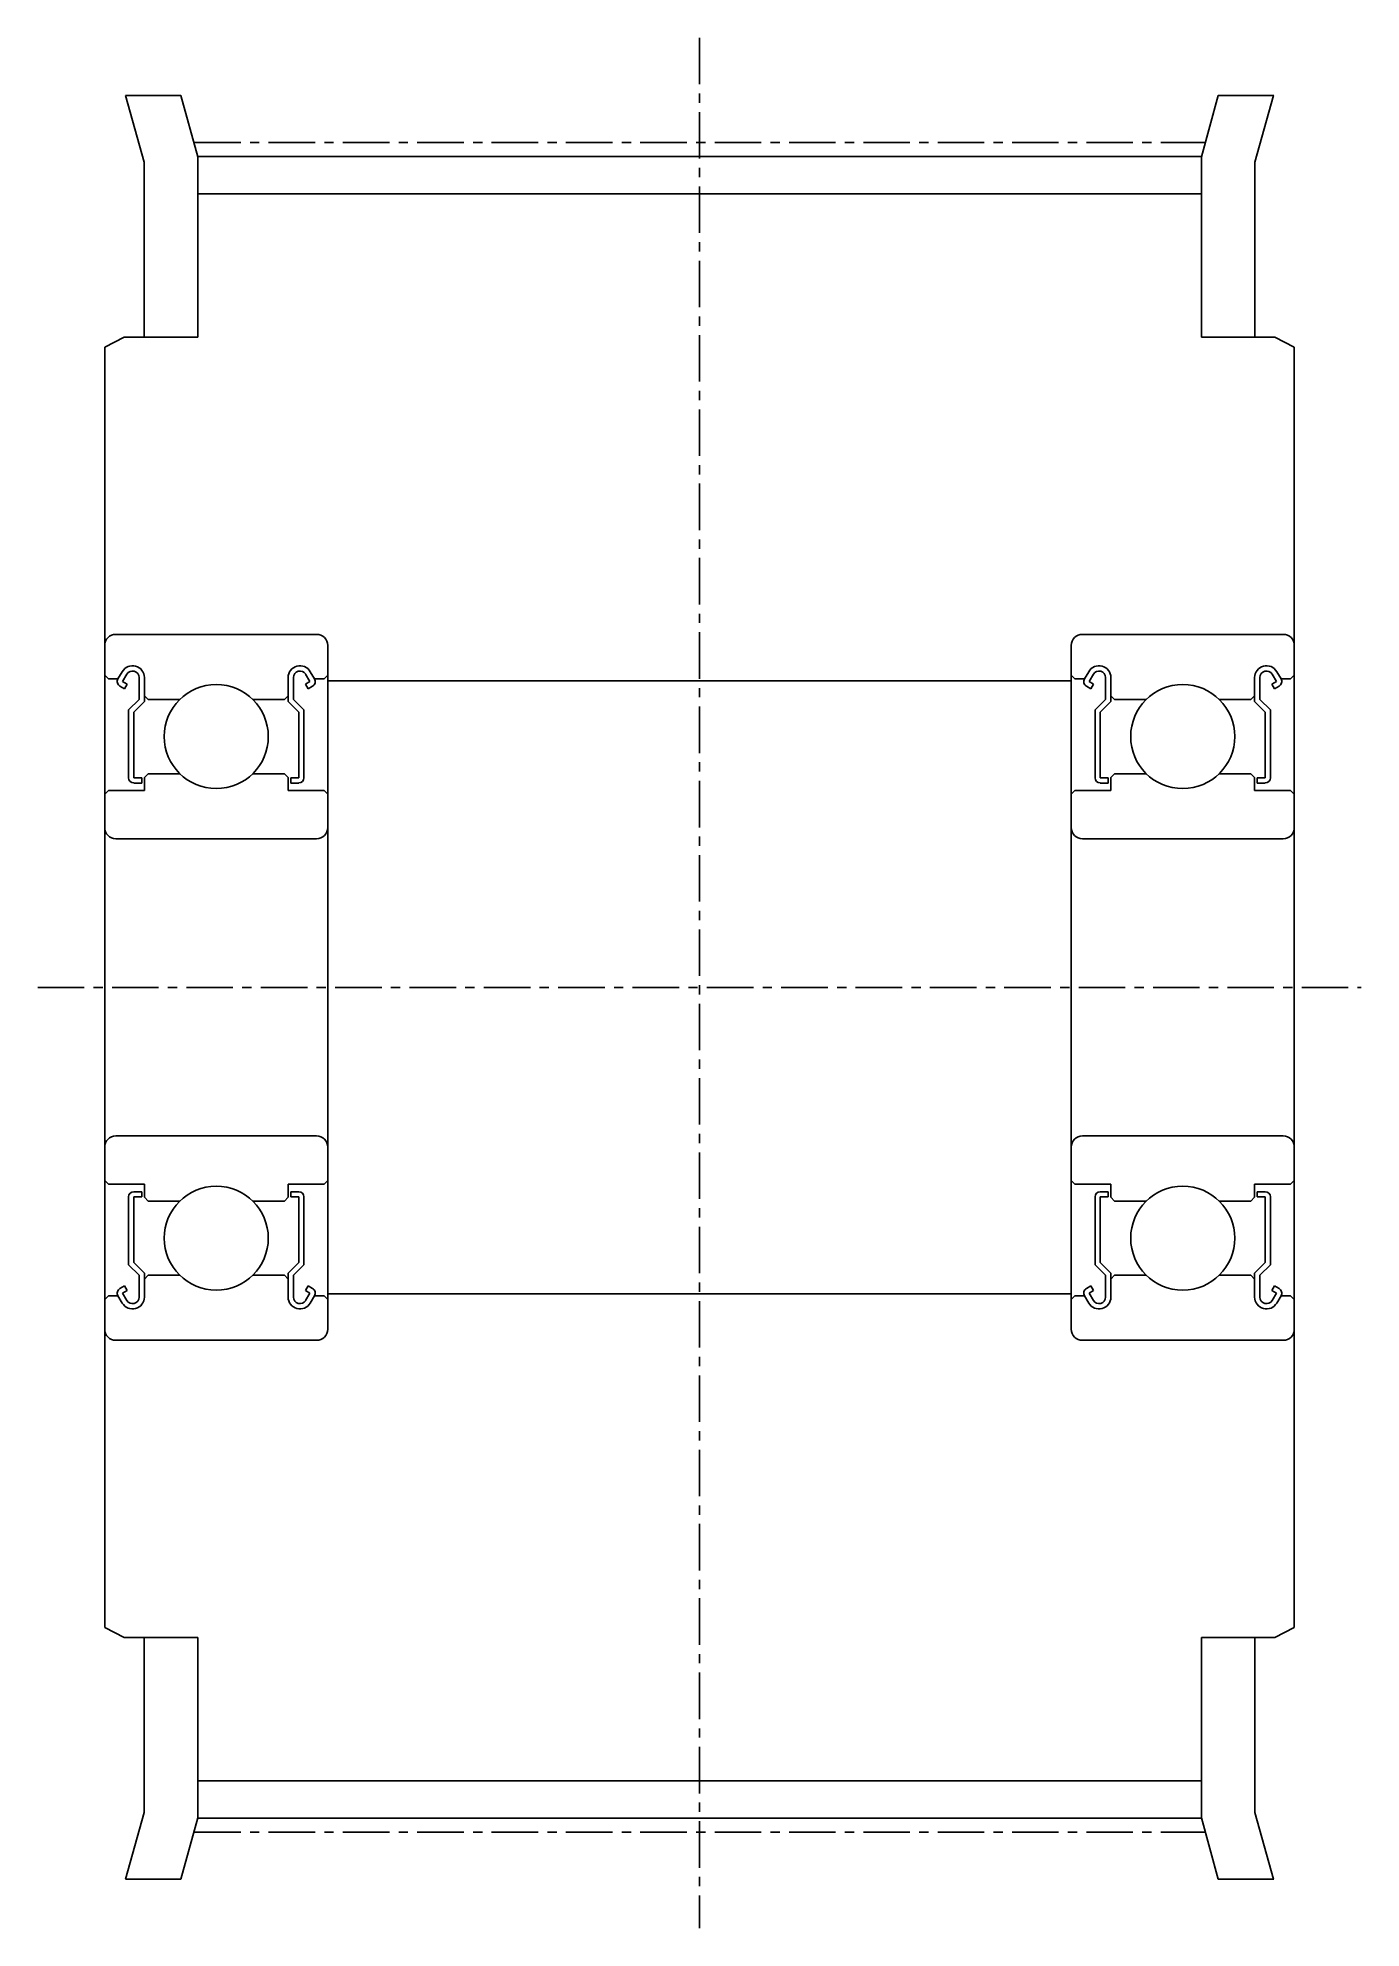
# Model space of a CAD drawing. Extents: x -286 to -124, y -61 to 124.
# Drawn here: x -159.7 to -124.1, y 73.4 to 124.3 of the extents above; entities outside this region: 2.
import ezdxf

# ---------------------------------------------------------------- set-up
doc = ezdxf.new("R2010")
doc.units = 0
doc.linetypes.add('CENTER', pattern=[2, 1.25, -0.25, 0.25, -0.25])
doc.layers.get('0').update_dxf_attribs({"linetype": 'CONTINUOUS'})
doc.layers.add('CENTER', color=1, linetype='CENTER')

msp = doc.modelspace()

# ---------------------------------------------------------------- linework, layer by layer
for p, q in [((-157.338, 122.77), (-155.847, 122.77)), ((-157.333, 122.77), (-156.832, 120.979)), ((-155.847, 122.77), (-155.392, 121.125)), ((-128.392, 121.125), (-127.937, 122.77)), ((-127.937, 122.77), (-126.446, 122.77)), ((-126.451, 122.77), (-126.952, 120.979)), ((-155.392, 121.13), (-128.392, 121.13)), ((-155.392, 116.27), (-155.392, 121.125)), ((-128.392, 116.27), (-128.392, 121.125)), ((-156.832, 116.27), (-156.832, 120.979)), ((-126.952, 116.27), (-126.952, 120.979)), ((-155.392, 120.13), (-128.392, 120.13)), ((-157.892, 116), (-157.372, 116.27)), ((-157.372, 116.27), (-155.392, 116.27)), ((-128.392, 116.27), (-126.412, 116.27)), ((-126.412, 116.27), (-125.892, 116)), ((-157.892, 81.54), (-157.892, 116)), ((-125.892, 81.54), (-125.892, 116)), ((-157.892, 107.97), (-157.892, 98.77)), ((-157.592, 108.27), (-152.192, 108.27)), ((-151.892, 107.97), (-151.892, 98.77)), ((-131.892, 107.97), (-131.892, 98.77)), ((-126.192, 108.27), (-131.592, 108.27)), ((-125.892, 107.97), (-125.892, 98.77)), ((-157.892, 107.17), (-157.792, 107.07)), ((-157.792, 107.07), (-157.537, 107.07)), ((-157.537, 107.07), (-157.421, 107.266)), ((-157.485, 106.876), (-157.361, 106.805)), ((-157.413, 106.999), (-157.297, 107.195)), ((-157.29, 106.928), (-157.413, 106.999)), ((-157.361, 106.805), (-157.29, 106.928)), ((-156.968, 107.107), (-156.968, 106.52)), ((-156.825, 107.107), (-156.825, 106.461)), ((-152.959, 107.107), (-152.959, 106.461)), ((-152.817, 107.107), (-152.817, 106.52)), ((-152.494, 106.928), (-152.371, 106.999)), ((-152.423, 106.805), (-152.494, 106.928)), ((-152.371, 106.999), (-152.487, 107.195)), ((-152.3, 106.876), (-152.423, 106.805)), ((-152.248, 107.07), (-152.364, 107.266)), ((-151.992, 107.07), (-152.248, 107.07)), ((-151.892, 107.17), (-151.992, 107.07)), ((-131.892, 107.02), (-151.892, 107.02)), ((-131.892, 107.17), (-131.792, 107.07)), ((-131.792, 107.07), (-131.537, 107.07)), ((-131.537, 107.07), (-131.421, 107.266)), ((-131.485, 106.876), (-131.361, 106.805)), ((-131.413, 106.999), (-131.297, 107.195)), ((-131.29, 106.928), (-131.413, 106.999)), ((-131.361, 106.805), (-131.29, 106.928)), ((-130.968, 107.107), (-130.968, 106.52)), ((-130.825, 107.107), (-130.825, 106.461)), ((-126.959, 107.107), (-126.959, 106.461)), ((-126.817, 107.107), (-126.817, 106.52)), ((-126.494, 106.928), (-126.371, 106.999)), ((-126.423, 106.805), (-126.494, 106.928)), ((-126.371, 106.999), (-126.487, 107.195)), ((-126.3, 106.876), (-126.423, 106.805)), ((-126.248, 107.07), (-126.364, 107.266)), ((-125.992, 107.07), (-126.248, 107.07)), ((-125.892, 107.17), (-125.992, 107.07)), ((-156.968, 106.52), (-157.252, 106.236)), ((-156.825, 106.461), (-157.11, 106.177)), ((-156.825, 106.62), (-156.725, 106.52)), ((-156.725, 106.52), (-155.872, 106.52)), ((-153.059, 106.52), (-153.912, 106.52)), ((-152.959, 106.62), (-153.059, 106.52)), ((-152.959, 106.461), (-152.674, 106.177)), ((-152.817, 106.52), (-152.532, 106.236)), ((-130.968, 106.52), (-131.252, 106.236)), ((-130.825, 106.461), (-131.11, 106.177)), ((-130.825, 106.62), (-130.725, 106.52)), ((-130.725, 106.52), (-129.872, 106.52)), ((-127.059, 106.52), (-127.912, 106.52)), ((-126.959, 106.62), (-127.059, 106.52)), ((-126.959, 106.461), (-126.674, 106.177)), ((-126.817, 106.52), (-126.532, 106.236)), ((-157.252, 106.236), (-157.252, 104.413)), ((-157.11, 104.413), (-157.11, 106.177)), ((-152.674, 104.413), (-152.674, 106.177)), ((-152.532, 106.236), (-152.532, 104.413)), ((-131.252, 106.236), (-131.252, 104.413)), ((-131.11, 104.413), (-131.11, 106.177)), ((-126.674, 104.413), (-126.674, 106.177)), ((-126.532, 106.236), (-126.532, 104.413)), ((-151.892, 105.67), (-151.892, 105.67)), ((-131.892, 105.67), (-131.892, 105.67)), ((-156.897, 104.413), (-157.11, 104.413)), ((-156.897, 104.27), (-156.897, 104.413)), ((-156.825, 104.42), (-156.725, 104.52)), ((-156.825, 104.07), (-156.825, 104.42)), ((-156.725, 104.52), (-155.872, 104.52)), ((-153.059, 104.52), (-153.912, 104.52)), ((-152.959, 104.42), (-153.059, 104.52)), ((-152.959, 104.07), (-152.959, 104.42)), ((-152.888, 104.27), (-152.888, 104.413)), ((-152.888, 104.413), (-152.674, 104.413)), ((-130.897, 104.413), (-131.11, 104.413)), ((-130.897, 104.27), (-130.897, 104.413)), ((-130.825, 104.42), (-130.725, 104.52)), ((-130.825, 104.07), (-130.825, 104.42)), ((-130.725, 104.52), (-129.872, 104.52)), ((-127.059, 104.52), (-127.912, 104.52)), ((-126.959, 104.42), (-127.059, 104.52)), ((-126.959, 104.07), (-126.959, 104.42)), ((-126.888, 104.413), (-126.674, 104.413)), ((-126.888, 104.27), (-126.888, 104.413)), ((-157.892, 103.97), (-157.792, 104.07)), ((-157.792, 104.07), (-156.825, 104.07)), ((-157.11, 104.27), (-156.897, 104.27)), ((-151.992, 104.07), (-152.959, 104.07)), ((-152.674, 104.27), (-152.888, 104.27)), ((-151.892, 103.97), (-151.992, 104.07)), ((-131.892, 103.97), (-131.792, 104.07)), ((-131.792, 104.07), (-130.825, 104.07)), ((-131.11, 104.27), (-130.897, 104.27)), ((-125.992, 104.07), (-126.959, 104.07)), ((-126.674, 104.27), (-126.888, 104.27)), ((-125.892, 103.97), (-125.992, 104.07)), ((-151.892, 103.37), (-151.892, 103.37)), ((-131.892, 103.37), (-131.892, 103.37)), ((-152.192, 102.77), (-157.592, 102.77)), ((-131.592, 102.77), (-126.192, 102.77)), ((-157.892, 89.57), (-157.892, 98.77)), ((-151.892, 89.57), (-151.892, 98.77)), ((-131.892, 89.57), (-131.892, 98.77)), ((-125.892, 89.57), (-125.892, 98.77)), ((-152.192, 94.77), (-157.592, 94.77)), ((-131.592, 94.77), (-126.192, 94.77)), ((-157.892, 93.57), (-157.792, 93.47)), ((-157.792, 93.47), (-156.825, 93.47)), ((-157.252, 91.305), (-157.252, 93.128)), ((-157.11, 93.27), (-156.897, 93.27)), ((-156.897, 93.128), (-157.11, 93.128)), ((-157.11, 93.128), (-157.11, 91.364)), ((-156.897, 93.27), (-156.897, 93.128)), ((-156.825, 93.47), (-156.825, 93.12)), ((-156.825, 93.12), (-156.725, 93.02)), ((-152.959, 93.12), (-153.059, 93.02)), ((-151.992, 93.47), (-152.959, 93.47)), ((-152.959, 93.47), (-152.959, 93.12)), ((-152.674, 93.27), (-152.888, 93.27)), ((-152.888, 93.27), (-152.888, 93.128)), ((-152.888, 93.128), (-152.674, 93.128)), ((-152.674, 93.128), (-152.674, 91.364)), ((-152.532, 91.305), (-152.532, 93.128)), ((-151.892, 93.57), (-151.992, 93.47)), ((-131.892, 93.57), (-131.792, 93.47)), ((-131.792, 93.47), (-130.825, 93.47)), ((-131.252, 91.305), (-131.252, 93.128)), ((-131.11, 93.27), (-130.897, 93.27)), ((-131.11, 93.128), (-131.11, 91.364)), ((-130.897, 93.128), (-131.11, 93.128)), ((-130.897, 93.27), (-130.897, 93.128)), ((-130.825, 93.47), (-130.825, 93.12)), ((-130.825, 93.12), (-130.725, 93.02)), ((-126.959, 93.12), (-127.059, 93.02)), ((-125.992, 93.47), (-126.959, 93.47)), ((-126.959, 93.47), (-126.959, 93.12)), ((-126.674, 93.27), (-126.888, 93.27)), ((-126.888, 93.27), (-126.888, 93.128)), ((-126.888, 93.128), (-126.674, 93.128)), ((-126.674, 93.128), (-126.674, 91.364)), ((-126.532, 91.305), (-126.532, 93.128)), ((-125.892, 93.57), (-125.992, 93.47)), ((-156.725, 93.02), (-155.872, 93.02)), ((-153.059, 93.02), (-153.912, 93.02)), ((-130.725, 93.02), (-129.872, 93.02)), ((-127.059, 93.02), (-127.912, 93.02)), ((-156.968, 91.02), (-157.252, 91.305)), ((-156.825, 91.079), (-157.11, 91.364)), ((-156.825, 90.434), (-156.825, 91.079)), ((-152.959, 91.079), (-152.674, 91.364)), ((-152.959, 90.434), (-152.959, 91.079)), ((-152.817, 91.02), (-152.532, 91.305)), ((-130.968, 91.02), (-131.252, 91.305)), ((-130.825, 91.079), (-131.11, 91.364)), ((-130.825, 90.434), (-130.825, 91.079)), ((-126.959, 91.079), (-126.674, 91.364)), ((-126.959, 90.434), (-126.959, 91.079)), ((-126.817, 91.02), (-126.532, 91.305)), ((-157.485, 90.665), (-157.361, 90.736)), ((-157.29, 90.613), (-157.413, 90.541)), ((-157.361, 90.736), (-157.29, 90.613)), ((-156.968, 90.434), (-156.968, 91.02)), ((-156.825, 90.92), (-156.725, 91.02)), ((-156.725, 91.02), (-155.872, 91.02)), ((-153.059, 91.02), (-153.912, 91.02)), ((-152.959, 90.92), (-153.059, 91.02)), ((-152.817, 90.434), (-152.817, 91.02)), ((-152.423, 90.736), (-152.494, 90.613)), ((-152.494, 90.613), (-152.371, 90.541)), ((-152.3, 90.665), (-152.423, 90.736)), ((-131.485, 90.665), (-131.361, 90.736)), ((-131.29, 90.613), (-131.413, 90.541)), ((-131.361, 90.736), (-131.29, 90.613)), ((-130.968, 90.434), (-130.968, 91.02)), ((-130.825, 90.92), (-130.725, 91.02)), ((-130.725, 91.02), (-129.872, 91.02)), ((-127.059, 91.02), (-127.912, 91.02)), ((-126.959, 90.92), (-127.059, 91.02)), ((-126.817, 90.434), (-126.817, 91.02)), ((-126.423, 90.736), (-126.494, 90.613)), ((-126.494, 90.613), (-126.371, 90.541)), ((-126.3, 90.665), (-126.423, 90.736)), ((-157.892, 90.37), (-157.792, 90.47)), ((-157.792, 90.47), (-157.537, 90.47)), ((-157.537, 90.47), (-157.421, 90.274)), ((-157.413, 90.541), (-157.297, 90.345)), ((-152.371, 90.541), (-152.487, 90.345)), ((-152.248, 90.47), (-152.364, 90.274)), ((-151.992, 90.47), (-152.248, 90.47)), ((-151.892, 90.37), (-151.992, 90.47)), ((-131.892, 90.52), (-151.892, 90.52)), ((-131.892, 90.37), (-131.792, 90.47)), ((-131.792, 90.47), (-131.537, 90.47)), ((-131.537, 90.47), (-131.421, 90.274)), ((-131.413, 90.541), (-131.297, 90.345)), ((-126.371, 90.541), (-126.487, 90.345)), ((-126.248, 90.47), (-126.364, 90.274)), ((-125.992, 90.47), (-126.248, 90.47)), ((-125.892, 90.37), (-125.992, 90.47)), ((-157.592, 89.27), (-152.192, 89.27)), ((-126.192, 89.27), (-131.592, 89.27)), ((-157.892, 81.54), (-157.372, 81.27)), ((-126.412, 81.27), (-125.892, 81.54)), ((-157.372, 81.27), (-155.392, 81.27)), ((-156.832, 81.27), (-156.832, 76.562)), ((-155.392, 81.27), (-155.392, 76.415)), ((-128.392, 81.27), (-128.392, 76.415)), ((-128.392, 81.27), (-126.412, 81.27)), ((-126.952, 81.27), (-126.952, 76.562)), ((-155.392, 77.41), (-128.392, 77.41)), ((-157.333, 74.77), (-156.832, 76.562)), ((-155.847, 74.77), (-155.392, 76.415)), ((-155.392, 76.41), (-128.392, 76.41)), ((-128.392, 76.415), (-127.937, 74.77)), ((-126.451, 74.77), (-126.952, 76.562)), ((-157.338, 74.77), (-155.847, 74.77)), ((-127.937, 74.77), (-126.446, 74.77))]:
    msp.add_line(p, q)
for centre in [(-154.892, 105.52), (-128.892, 105.52), (-154.892, 92.02), (-128.892, 92.02)]:
    msp.add_circle(centre, 1.4)
for centre, radius, start, end in [((-157.592, 107.97), 0.3, 90, 180), ((-152.192, 107.97), 0.3, 0, 90), ((-131.592, 107.97), 0.3, 90, 180), ((-126.192, 107.97), 0.3, 0, 90), ((-157.144, 107.107), 0.319, 0, 150.0003), ((-152.64, 107.107), 0.319, 29.9997, 180), ((-131.144, 107.107), 0.319, 0, 150.0003), ((-126.64, 107.107), 0.319, 29.9997, 180), ((-157.413, 106.999), 0.142, 149.9903, 240.0019), ((-157.144, 107.107), 0.177, 0, 150.0032), ((-152.64, 107.107), 0.177, 29.9968, 180), ((-152.371, 106.999), 0.142, 299.9981, 30.0097), ((-131.413, 106.999), 0.142, 149.9903, 240.0019), ((-131.144, 107.107), 0.177, 0, 150.0032), ((-126.64, 107.107), 0.177, 29.9968, 180), ((-126.371, 106.999), 0.142, 299.9981, 30.0097), ((-157.11, 104.413), 0.142, 180.0001, 270), ((-152.674, 104.413), 0.142, 270, 359.9999), ((-131.11, 104.413), 0.142, 180.0001, 270), ((-126.674, 104.413), 0.142, 270, 359.9999), ((-157.592, 103.07), 0.3, 180, 270), ((-152.192, 103.07), 0.3, 270, 0), ((-131.592, 103.07), 0.3, 180, 270), ((-126.192, 103.07), 0.3, 270, 0), ((-157.592, 94.47), 0.3, 90, 180), ((-152.192, 94.47), 0.3, 0, 90), ((-131.592, 94.47), 0.3, 90, 180), ((-126.192, 94.47), 0.3, 0, 90), ((-157.11, 93.128), 0.142, 90, 179.9999), ((-152.674, 93.128), 0.142, 0.0001, 90), ((-131.11, 93.128), 0.142, 90, 179.9999), ((-126.674, 93.128), 0.142, 0.0001, 90), ((-157.413, 90.541), 0.142, 119.9981, 210.0097), ((-152.371, 90.541), 0.142, 329.9903, 60.0019), ((-131.413, 90.541), 0.142, 119.9981, 210.0097), ((-126.371, 90.541), 0.142, 329.9903, 60.0019), ((-157.144, 90.434), 0.319, 209.9997, 0), ((-157.144, 90.434), 0.177, 209.9968, 0), ((-152.64, 90.434), 0.319, 180, 330.0003), ((-152.64, 90.434), 0.177, 180, 330.0032), ((-131.144, 90.434), 0.319, 209.9997, 0), ((-131.144, 90.434), 0.177, 209.9968, 0), ((-126.64, 90.434), 0.319, 180, 330.0003), ((-126.64, 90.434), 0.177, 180, 330.0032), ((-157.592, 89.57), 0.3, 180, 270), ((-152.192, 89.57), 0.3, 270, 0), ((-131.592, 89.57), 0.3, 180, 270), ((-126.192, 89.57), 0.3, 270, 0)]:
    msp.add_arc(centre, radius, start, end)
at = {"layer": 'CENTER', "color": 1, "linetype": 'CENTER'}
for p, q in [((-141.892, 124.327), (-141.892, 73.448)), ((-155.484, 121.51), (-128.301, 121.51)), ((-159.692, 98.77), (-124.092, 98.77)), ((-155.484, 76.03), (-128.301, 76.03))]:
    msp.add_line(p, q, dxfattribs=at)

# ---------------------------------------------------------------- texts
at = {"color": 7, "linetype": 'CONTINUOUS'}
for s, p in [('AATFW15-L100-8', (-285.987, -49.998)), ('AATFW15-L100', (-285.987, -60.81))]:
    msp.add_text(s, height=6, dxfattribs=at).set_placement(p)

doc.saveas('drawing.dxf')
